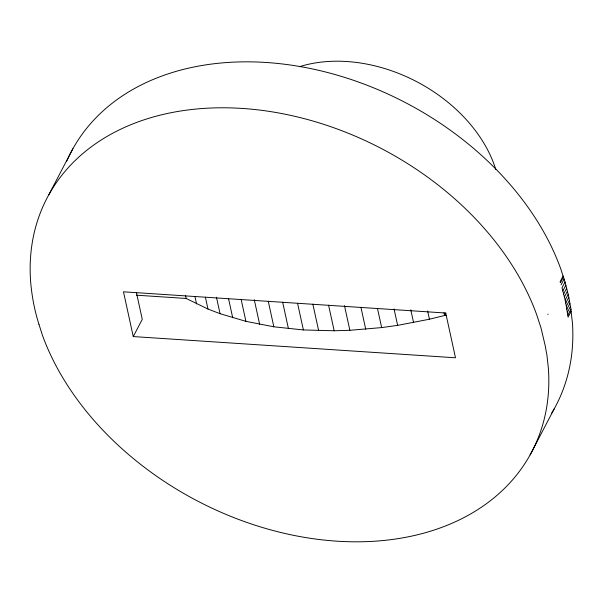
<?xml version="1.0" encoding="UTF-8"?>
<svg xmlns="http://www.w3.org/2000/svg" width="603" height="603" viewBox="0 0 603 603"><rect width="100%" height="100%" fill="white"/><g stroke="black" fill="none" stroke-linecap="round" stroke-linejoin="round"><path stroke-width="0.9" d="M66.564 161.536A273.574 198.771 27.6 0 1 313.703 69.209A273.574 198.771 27.6 0 1 560.579 268.38L564.069 279.061L561.069 284.804M563.127 275.993L560.127 281.737L560.398 282.754L563.406 277.011M565.041 282.008L568.508 295.628L570.973 309.181L571.086 311.434L568.079 317.178L565.508 301.372L562.034 287.759L565.041 282.008L564.069 279.061M48.858 194.694L72.88 148.745M133.255 336.572L123.479 291.814L445.715 313.025L455.499 357.783L133.255 336.572L142.27 319.341L136.399 292.485M445.888 313.017L444.599 315.475L429.434 319.228L397.626 325.371L381.654 327.587L349.868 330.293L334.16 330.761L303.384 329.947L273.837 326.796L245.926 321.346L220.042 313.681L207.982 309.045L186.199 298.47L136.466 295.191M562.833 290.925L565.84 285.181M563.654 293.955L566.662 288.211M564.393 297.038L567.393 291.294M565.162 300.075L568.162 294.332M565.765 303.105L568.765 297.362M566.383 306.173L569.383 300.43M566.88 309.181L569.88 303.437M567.423 312.188L570.43 306.445M567.973 314.924L570.973 309.181M530.12 454.903L554.142 408.947M547.803 314.555L548.059 314.088M446.476 315.603L444.599 315.475L443.996 312.738M427.64 311.012L429.434 319.228M410.779 309.791L413.575 322.582M394.038 308.924L397.626 325.371M377.463 308.404L381.654 327.587M360.926 307.304L365.719 329.23M344.479 305.623L349.868 330.293M328.567 305.186L334.16 330.761M312.859 304.153L318.648 330.648M297.596 303.452L303.384 329.947M282.649 302.171L288.43 328.658M268.252 301.214L273.837 326.796M254.262 299.683L259.652 324.354M241.14 299.42L245.926 321.346M228.522 298.598L232.713 317.781M216.454 297.234L220.042 313.681M205.389 297.173L207.982 309.045M194.957 296.593L196.555 303.904M185.596 295.726L186.199 298.47M571.086 311.434L572.42 322.613A273.574 198.771 27.6 0 1 551.451 413.575M299.374 66.729A136.783 99.382 27.6 0 1 495.772 169.435M38.946 324.256C34.477 310.259 31.763 295.689 30.58 281.028A273.574 198.771 27.6 0 1 242.225 108.434A273.574 198.771 27.6 0 1 536.549 314.336L541.019 327.964L545.361 346.386A255.197 182.49 29.9 0 0 546.929 355.129L548.398 368.569A273.574 198.771 27.6 0 1 336.753 541.162A273.574 198.771 27.6 0 1 42.421 335.26L38.946 324.256"/></g></svg>
